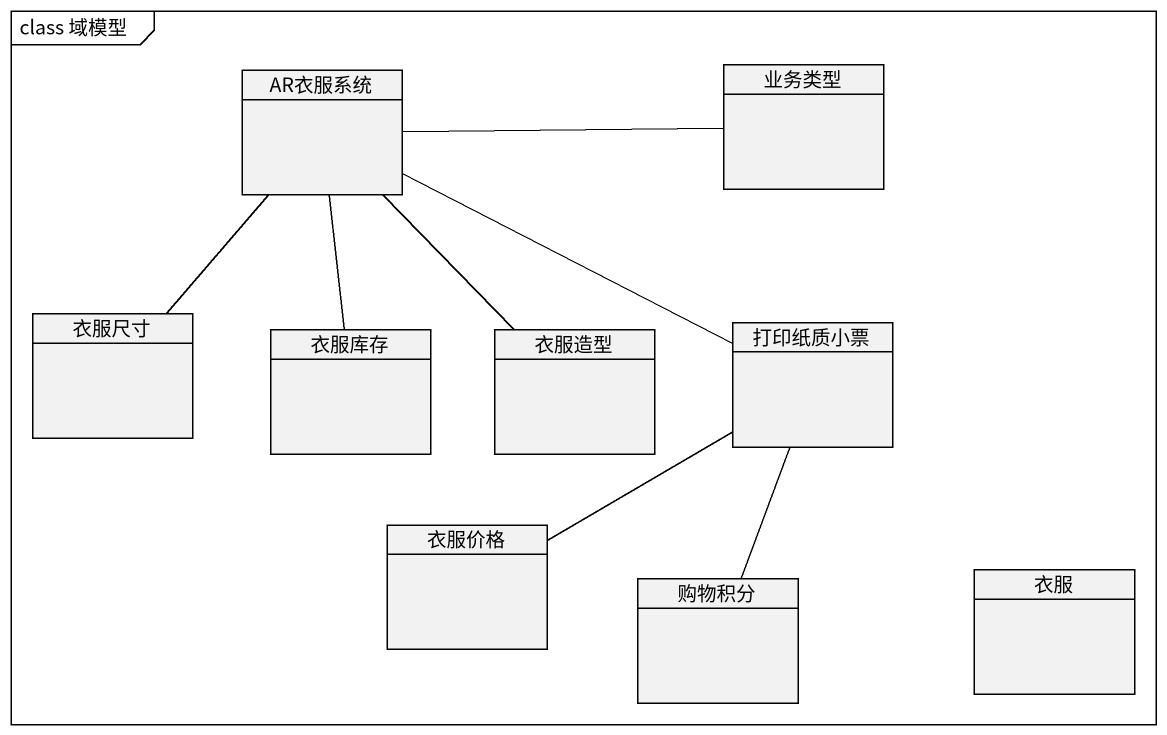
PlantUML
@startuml
mainframe class 域模型
hide circle
hide empty members
class 业务类型
class AR衣服系统
class 衣服尺寸
class 衣服库存
class 衣服造型
class 打印纸质小票
class 衣服价格
class 购物积分
class 衣服
AR衣服系统 -right- 业务类型
AR衣服系统 -- 衣服尺寸
AR衣服系统 -- 衣服库存
AR衣服系统 -- 衣服造型
AR衣服系统 -right- 打印纸质小票
打印纸质小票 -left- 衣服价格
购物积分 -up- 打印纸质小票
@enduml
